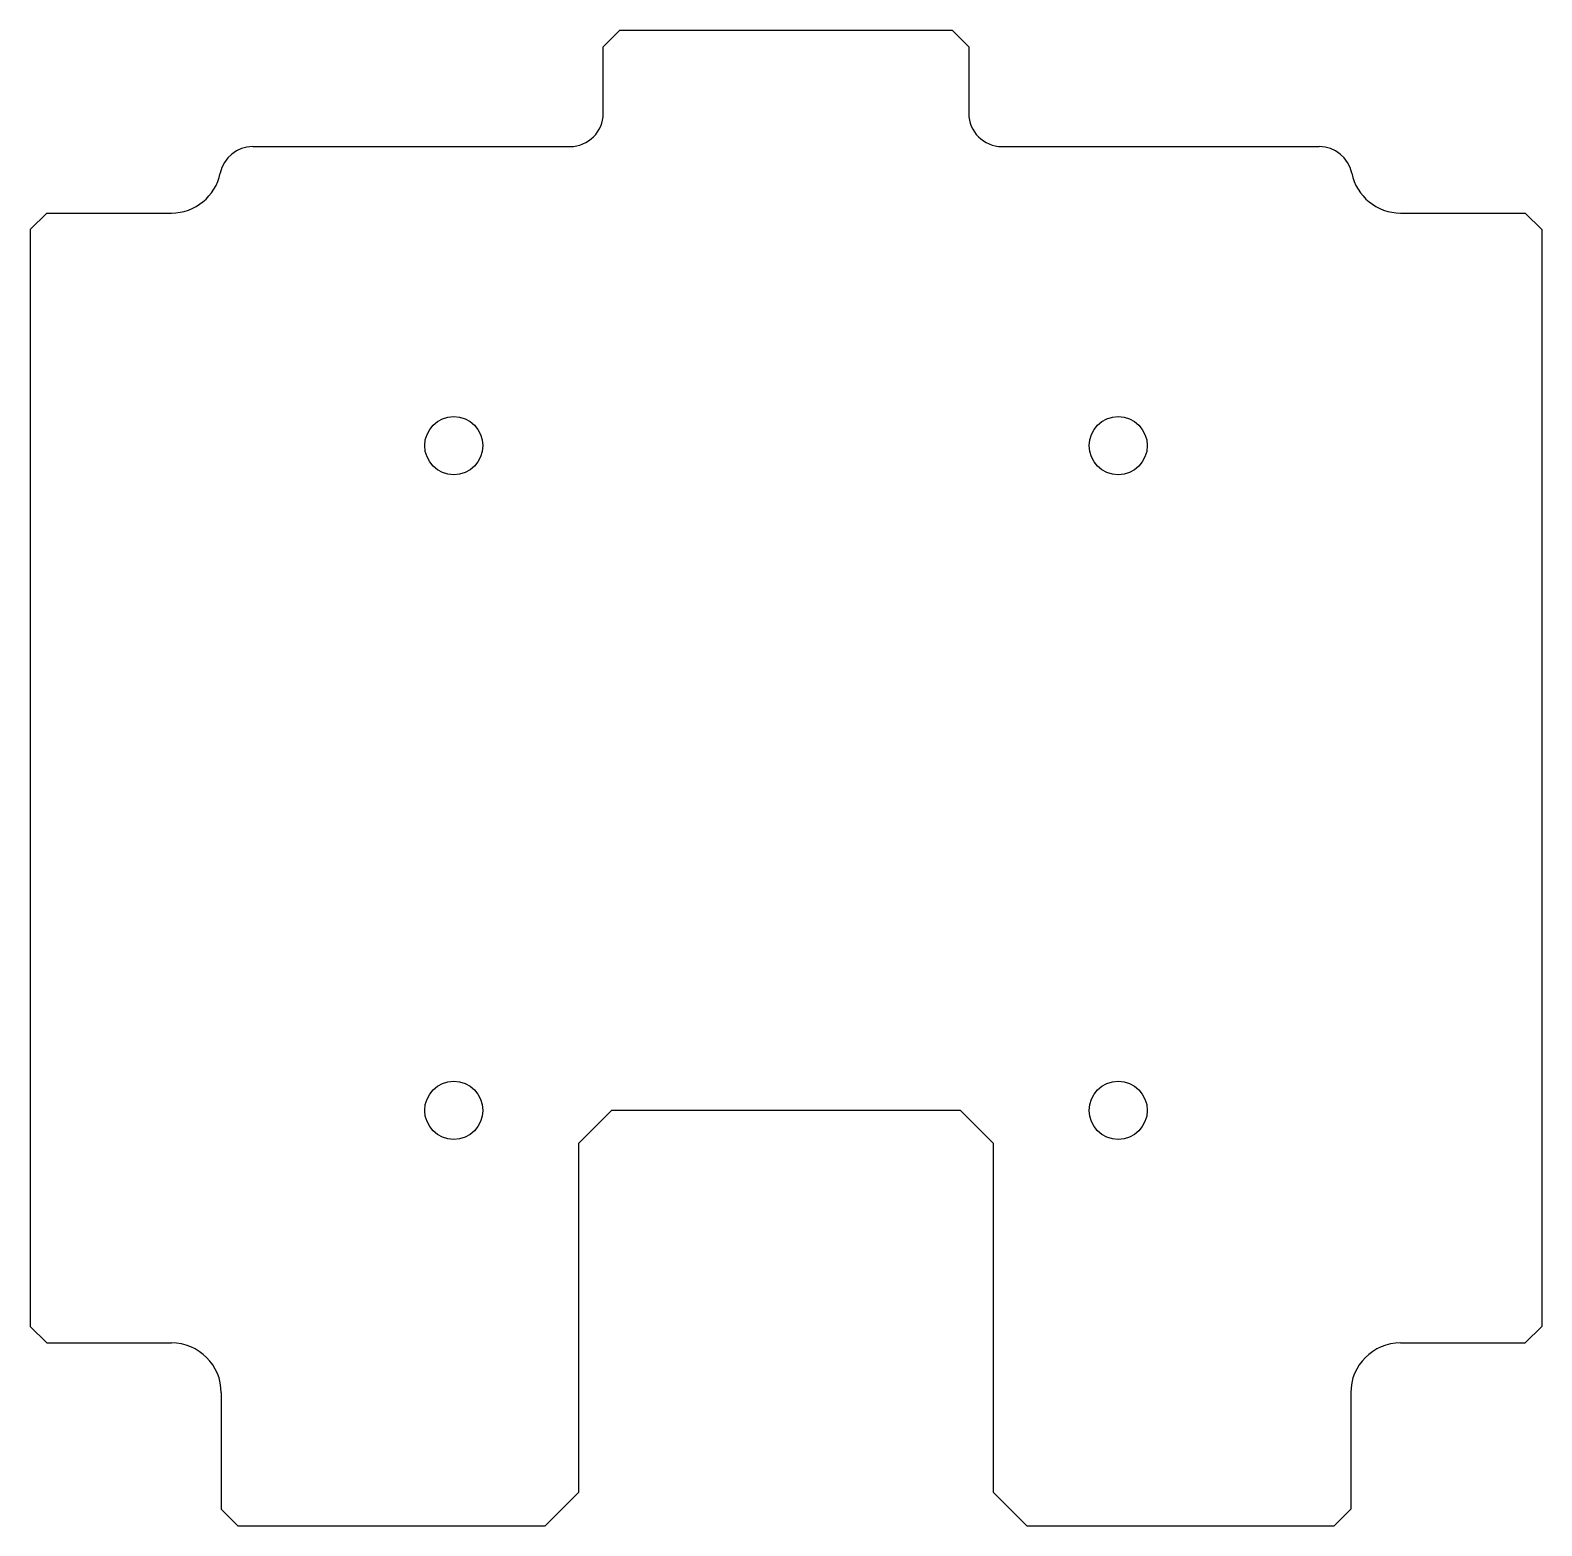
# Model space of a CAD drawing. Header units: millimetres. Extents: x -45.5 to 45.5, y -45 to 45.
import ezdxf

# ---------------------------------------------------------------- set-up
doc = ezdxf.new("R2010")
doc.units = ezdxf.units.MM

msp = doc.modelspace()

# ---------------------------------------------------------------- linework, layer by layer
at = {"color": 7, "linetype": 'Continuous', "lineweight": 25}
for p, q in [((-10, 45), (-11, 44)), ((-10, 45), (10, 45)), ((11, 44), (10, 45)), ((-11, 40), (-11, 44)), ((11, 44), (11, 40)), ((-32.101, 38), (-13, 38)), ((13, 38), (32.101, 38)), ((-44.5, 34), (-45.5, 33)), ((-44.5, 34), (-37, 34)), ((37, 34), (44.5, 34)), ((45.5, 33), (44.5, 34)), ((-45.5, 33), (-45.5, -33)), ((45.5, 33), (45.5, -33)), ((-12.5, -22), (-10.5, -20)), ((10.5, -20), (-10.5, -20)), ((10.5, -20), (12.5, -22)), ((-12.5, -22), (-12.5, -43)), ((12.5, -43), (12.5, -22)), ((-45.5, -33), (-44.5, -34)), ((44.5, -34), (45.5, -33)), ((-44.5, -34), (-37, -34)), ((37, -34), (44.5, -34)), ((-34, -37), (-34, -44)), ((34, -37), (34, -44)), ((-14.5, -45), (-12.5, -43)), ((12.5, -43), (14.5, -45)), ((-34, -44), (-33, -45)), ((33, -45), (34, -44)), ((-33, -45), (-14.5, -45)), ((14.5, -45), (33, -45))]:
    msp.add_line(p, q, dxfattribs=at)
at = {"color": 7, "linetype": 'Continuous'}
for centre in [(-20, 20), (20, 20), (-20, -20), (20, -20)]:
    msp.add_circle(centre, 1.75, dxfattribs=at)
at = {"color": 7, "linetype": 'Continuous', "lineweight": 25}
for centre, radius, start, end in [((-13, 40), 2, 270, 0), ((13, 40), 2, 180, 270), ((-32.101, 36), 2, 90, 168.46304), ((32.101, 36), 2, 11.53696, 90), ((-37, 37), 3, 270, 348.46304), ((37, 37), 3, 191.53696, 270), ((-37, -37), 3, 0, 90), ((37, -37), 3, 90, 180)]:
    msp.add_arc(centre, radius, start, end, dxfattribs=at)

doc.saveas('drawing.dxf')
